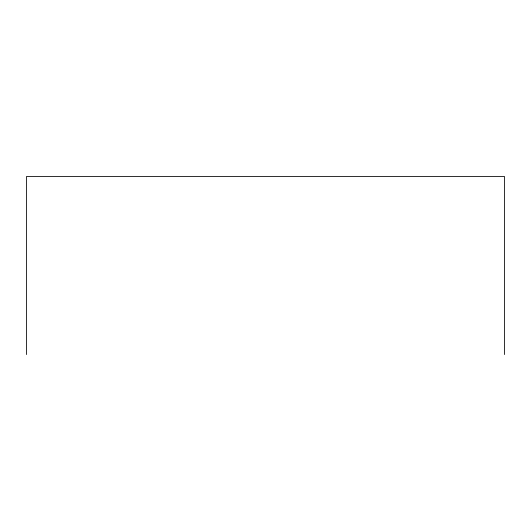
<?xml version="1.0" encoding="UTF-8"?>
<svg xmlns="http://www.w3.org/2000/svg" width="531" height="531" viewBox="0 0 531 531"><rect width="100%" height="100%" fill="white"/><g stroke="black" fill="none" stroke-linecap="round" stroke-linejoin="round"><path stroke-width="0.8" d="M504.45 354.549L504.45 176.451L26.55 176.451L26.55 354.549"/></g></svg>
